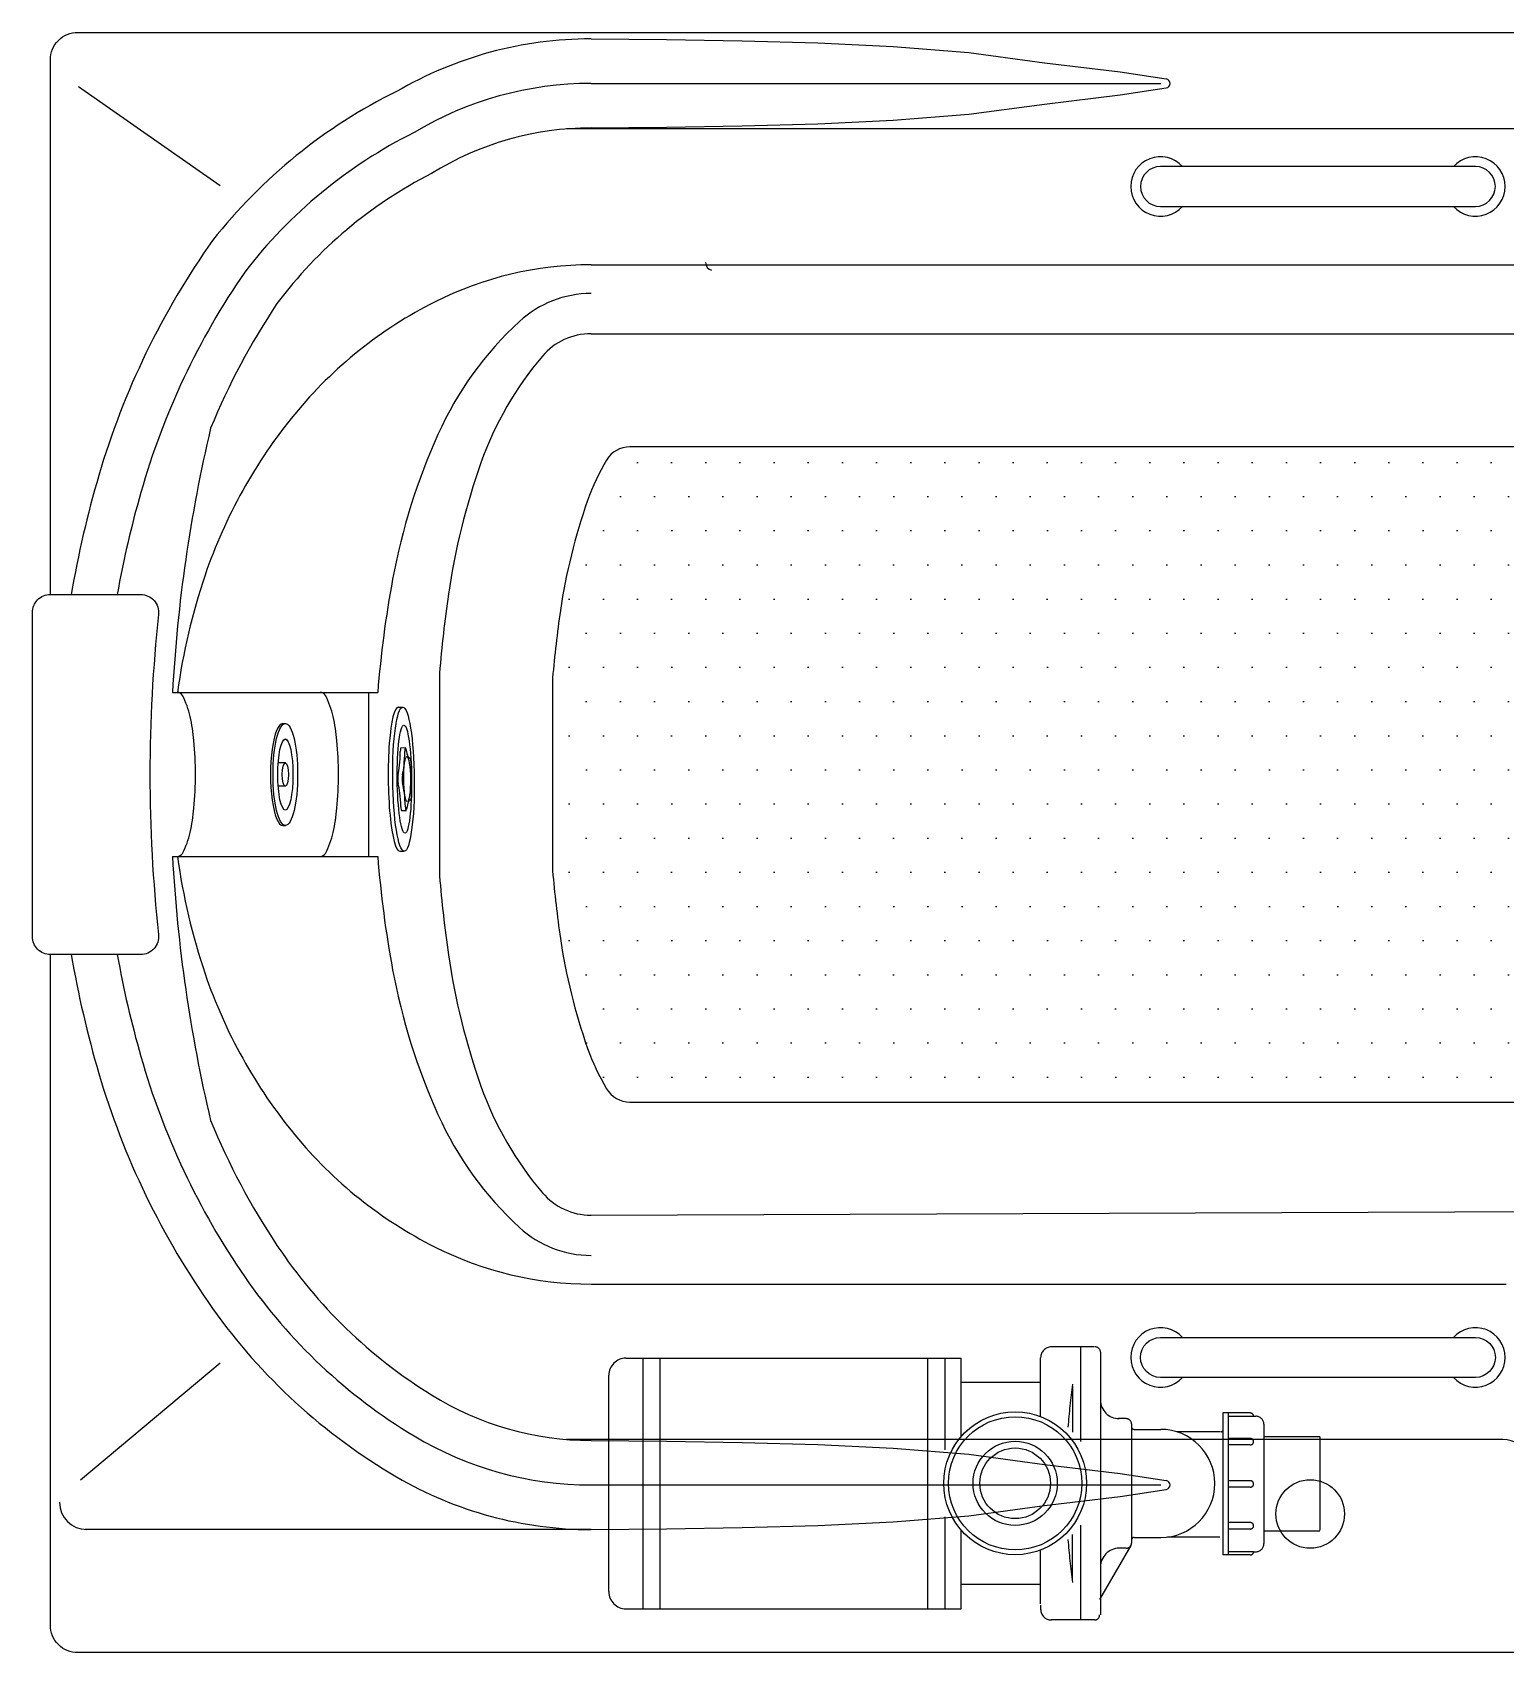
# Model space of a CAD drawing. Header units: millimetres. Extents: x -1255.86 to -1254.45, y 2265.17 to 2266.07.
# Drawn here: x -1255.861 to -1255.043, y 2265.171 to 2266.071 of the extents above; entities that cross this region are included whole.
import ezdxf

# ---------------------------------------------------------------- set-up
doc = ezdxf.new("R2010")
doc.units = ezdxf.units.MM
doc.header["$LTSCALE"] = 10
doc.linetypes.add('HIDDEN', pattern=[0.375, 0.25, -0.125])
for name, color, linetype in [('CONTOR05', 7, 'Continuous'), ('jacuzzi', 1, 'Continuous'), ('LCOTA02', 1, 'Continuous')]:
    doc.layers.add(name, color=color, linetype=linetype)

# ---------------------------------------------------------------- blocks, each defined once
blk = doc.blocks.new('A$C37FA7AEC')
at = {"layer": 'LCOTA02'}
for p, q in [((1.014, 4.714), (1.226, 4.714)), ((1.226, 2.901), (0.633, 2.901)), ((1.226, 1.813), (0.633, 1.813)), ((1.014, 0), (1.226, 0))]:
    blk.add_line(p, q, dxfattribs=at)
for centre, major_axis, ratio, start_param, end_param in [((1.014, 2.357), (0, 2.357), 0.431953, 6.283185, 9.424778), ((1.226, 2.357), (0, -0.544), 0.461888, -3.141592653589793, 3.141592653589793)]:
    blk.add_ellipse(centre, major_axis=major_axis, ratio=ratio, start_param=start_param, end_param=end_param, dxfattribs=at)
for major_axis, ratio in [((0, 2.357), 0.431953), ((0, 1.646), 0.381644)]:
    blk.add_ellipse((1.226, 2.357), major_axis=major_axis, ratio=ratio, dxfattribs=at)
blk = doc.blocks.new('A$C1E5B20B9')
at = {"layer": 'LCOTA02'}
for p, q in [((12, 80), (17, 80)), ((14.56, 57.49), (19.56, 57.49)), ((14.56, 22.51), (20.02, 22.51)), ((12, 0), (17, 0))]:
    blk.add_line(p, q, dxfattribs=at)
for centre, major_axis, start_param, end_param in [((12, 40), (0, 40), 0, 3.141593), ((8.17, 58.96), (0, 19), 3.648269, 4.519872), ((14.56, 54.81), (0, 2.68), 6.283185, 7.661464), ((13.17, 58.96), (0, 19), 3.648269, 4.519872), ((19.56, 54.81), (0, 2.68), 5.533225, 7.661464), ((23.99, 70.67), (0, 19), 2.391632, 3.263235), ((24.78, 49.15), (0, 2.68), 4.276588, 6.404827), ((30.68, 40), (0, 19), 1.134995, 2.006598), ((11.33, 40), (0, 2.68), 0.506677, 2.634916), ((8.17, 21.04), (0, 19), 4.904906, 5.776509), ((16.33, 40), (0, 2.68), 0.506677, 2.634916), ((13.17, 21.04), (0, 19), 4.904906, 5.776509), ((23.99, 9.33), (0, 19), 6.161543, 7.033146), ((24.78, 30.85), (0, 2.68), 3.019951, 5.14819), ((14.56, 25.19), (0, 2.68), 1.763314, 3.141593), ((19.56, 25.19), (0, 2.68), 1.763314, 3.891553)]:
    blk.add_ellipse(centre, major_axis=major_axis, ratio=0.3, start_param=start_param, end_param=end_param, dxfattribs=at)
for centre, major_axis, ratio in [((17, 40), (0, 40), 0.3), ((18, 40), (0, 30), 0.266667), ((21, 40), (0, 12.5), 0.3)]:
    blk.add_ellipse(centre, major_axis=major_axis, ratio=ratio, dxfattribs=at)
blk = doc.blocks.new('A$C00053991')
at = {"layer": 'CONTOR05', "xscale": 0.5, "zscale": 0.5}
blk.add_blockref('A$C1E5B20B9', (0, 0), dxfattribs=at)
blk = doc.blocks.new('A$C691B2982')
at = {"layer": 'CONTOR05', "xscale": 0.1, "yscale": 0.1, "zscale": 0.1}
blk.add_blockref('A$C00053991', (0, 0), dxfattribs=at)
blk = doc.blocks.new('A$C159910E5')
at = {"layer": 'CONTOR05', "rotation": 270}
blk.add_blockref('A$C691B2982', (0, 1.45), dxfattribs=at)

msp = doc.modelspace()

# ---------------------------------------------------------------- hatches: boundary and pattern name
at = {"layer": 'jacuzzi'}
h = msp.add_hatch(dxfattribs=at)
h.set_pattern_fill('DOTS', color=256, scale=0.303614, style=0)
h.set_pattern_definition([(0, (-1258.513948, 2260.120154), (0.00948795, 0.018975904), [0, -0.018975904])])
h.paths.add_polyline_path([(-1254.89085, 2265.48305, 0.244921), (-1254.8784, 2265.47656), (-1254.7205, 2265.47656, 0.414214), (-1254.70551, 2265.49155), (-1254.70551, 2265.82552, 0.414214), (-1254.7205, 2265.84051), (-1255.52942, 2265.84051, 0.264036), (-1255.54246, 2265.83311, 0.0497), (-1255.55297, 2265.81072, 0.048609), (-1255.56808, 2265.74959, 0.014977), (-1255.57242, 2265.71217), (-1255.57242, 2265.6049, 0.014977), (-1255.56808, 2265.56748, 0.048609), (-1255.55297, 2265.50635, 0.0497), (-1255.54246, 2265.48396, 0.264036), (-1255.52942, 2265.47656), (-1254.99453, 2265.47656, 0.244921), (-1254.98209, 2265.48305, -0.521102)])

# ---------------------------------------------------------------- linework, layer by layer
for p, q in [((-1255.75705, 2265.98556), (-1255.83577, 2266.04052)), ((-1255.55107, 2266.04239), (-1255.23442, 2266.04239)), ((-1254.7205, 2266.01709), (-1255.56463, 2266.01709)), ((-1255.55107, 2265.94165), (-1254.7205, 2265.94165)), ((-1255.55107, 2265.90336), (-1254.7205, 2265.90336)), ((-1254.7205, 2265.84051), (-1255.52942, 2265.84051)), ((-1255.63527, 2265.7148), (-1255.63527, 2265.60227)), ((-1255.57242, 2265.71217), (-1255.57242, 2265.6049)), ((-1255.78362, 2265.70408), (-1255.66957, 2265.70408)), ((-1255.67454, 2265.61299), (-1255.67454, 2265.70408)), ((-1255.78362, 2265.61299), (-1255.66957, 2265.61299)), ((-1255.52942, 2265.47656), (-1254.99453, 2265.47656)), ((-1255.55107, 2265.41371), (-1255.02255, 2265.41579)), ((-1255.55107, 2265.37542), (-1255.04265, 2265.37542)), ((-1255.75705, 2265.33151), (-1255.83476, 2265.26655)), ((-1255.04445, 2265.28914), (-1255.56463, 2265.28914)), ((-1255.55107, 2265.26384), (-1255.23442, 2265.26384)), ((-1255.55107, 2265.23908), (-1255.83224, 2265.23908))]:
    msp.add_line(p, q, dxfattribs=at)
at = {"layer": 'jacuzzi', "linetype": 'HIDDEN'}
for p, q in [((-1255.27847, 2265.34054), (-1255.29524, 2265.34054)), ((-1255.27847, 2265.34054), (-1255.29524, 2265.34054)), ((-1255.27133, 2265.34054), (-1255.27986, 2265.34054)), ((-1255.27908, 2265.34054), (-1255.27908, 2265.28806)), ((-1255.268, 2265.33768), (-1255.268, 2265.19171)), ((-1255.53167, 2265.3343), (-1255.34534, 2265.3343)), ((-1255.52214, 2265.19504), (-1255.52214, 2265.3343)), ((-1255.5126, 2265.19504), (-1255.5126, 2265.3343)), ((-1255.36391, 2265.19504), (-1255.36391, 2265.3343)), ((-1255.35437, 2265.28342), (-1255.35437, 2265.3343)), ((-1255.34534, 2265.29081), (-1255.34534, 2265.3343)), ((-1255.34534, 2265.32075), (-1255.34534, 2265.3343)), ((-1255.30125, 2265.33238), (-1255.30125, 2265.33453)), ((-1255.30125, 2265.33238), (-1255.30125, 2265.33453)), ((-1255.54121, 2265.20458), (-1255.54121, 2265.32476)), ((-1255.30125, 2265.32075), (-1255.34534, 2265.32075)), ((-1255.28356, 2265.31876), (-1255.28356, 2265.29317)), ((-1255.25364, 2265.30068), (-1255.25805, 2265.30068)), ((-1255.20009, 2265.30385), (-1255.20009, 2265.22495)), ((-1255.19712, 2265.30385), (-1255.19712, 2265.22495)), ((-1255.19712, 2265.30205), (-1255.18172, 2265.30205)), ((-1255.25078, 2265.29782), (-1255.25078, 2265.23157)), ((-1255.24933, 2265.29474), (-1255.23454, 2265.29474)), ((-1255.20166, 2265.29329), (-1255.22531, 2265.29329)), ((-1255.20081, 2265.29338), (-1255.20132, 2265.29338)), ((-1255.17722, 2265.2976), (-1255.17722, 2265.23129)), ((-1255.17722, 2265.29755), (-1255.17722, 2265.23125)), ((-1255.1462, 2265.29062), (-1255.17722, 2265.29062)), ((-1255.1462, 2265.29057), (-1255.17722, 2265.29057)), ((-1255.1462, 2265.29062), (-1255.1462, 2265.24241)), ((-1255.1462, 2265.29057), (-1255.1462, 2265.23868)), ((-1255.35437, 2265.19504), (-1255.35437, 2265.2461)), ((-1255.1462, 2265.24609), (-1255.1462, 2265.24241)), ((-1255.34534, 2265.19504), (-1255.34534, 2265.23871)), ((-1255.27908, 2265.24146), (-1255.27908, 2265.18884)), ((-1255.1462, 2265.23818), (-1255.17722, 2265.23818)), ((-1255.1462, 2265.24241), (-1255.1462, 2265.23872)), ((-1255.34534, 2265.19708), (-1255.34534, 2265.2328)), ((-1255.34534, 2265.19504), (-1255.34534, 2265.2328)), ((-1255.34534, 2265.19708), (-1255.34534, 2265.2328)), ((-1255.28356, 2265.21076), (-1255.28356, 2265.23635)), ((-1255.25116, 2265.23014), (-1255.26847, 2265.20016)), ((-1255.25364, 2265.22871), (-1255.25758, 2265.22871)), ((-1255.24933, 2265.23464), (-1255.23454, 2265.23464)), ((-1255.20166, 2265.23488), (-1255.2308, 2265.23488)), ((-1255.18294, 2265.22675), (-1255.19712, 2265.22675)), ((-1255.18294, 2265.22679), (-1255.18172, 2265.22679)), ((-1255.18294, 2265.22675), (-1255.18172, 2265.22675)), ((-1255.34534, 2265.2088), (-1255.30125, 2265.2088)), ((-1255.53167, 2265.19504), (-1255.34534, 2265.19504)), ((-1255.30125, 2265.19701), (-1255.30125, 2265.19485)), ((-1255.30125, 2265.19701), (-1255.30125, 2265.19485)), ((-1255.27133, 2265.18884), (-1255.29539, 2265.18884))]:
    msp.add_line(p, q, dxfattribs=at)
at = {"layer": 'jacuzzi', "color": 3}
msp.add_lwpolyline([(-1255.85147, 2265.75847), (-1255.85147, 2266.05555, -0.414214), (-1255.83629, 2266.07073), (-1254.46665, 2266.07073, -0.414214), (-1254.45147, 2266.05555), (-1254.45147, 2265.18591, -0.414214), (-1254.46665, 2265.17073), (-1255.83629, 2265.17073, -0.414214), (-1255.85147, 2265.18591), (-1255.85147, 2265.55847)], format="xyb", dxfattribs=at)
at = {"layer": 'jacuzzi'}
for points in [[(-1255.55107, 2266.06714, 0.132972), (-1255.65912, 2266.03789, 0.112479), (-1255.76134, 2265.95513, 0.082957), (-1255.82454, 2265.82467, 0.028835), (-1255.8399, 2265.75847, 0.028835)], [(-1255.55107, 2266.04239, 0.136109), (-1255.64943, 2266.01511, 0.113246), (-1255.74345, 2265.93763, 0.081526), (-1255.8012, 2265.8152, 0.025524), (-1255.81431, 2265.75847, 0.025524)], [(-1255.55107, 2266.01764, 0.139831), (-1255.63975, 2265.99234, 0.114061), (-1255.72556, 2265.92013, 0.049631), (-1255.76244, 2265.85082)], [(-1255.55107, 2265.94165, 0.117203), (-1255.63776, 2265.92105, 0.104375), (-1255.71567, 2265.85873, 0.090214), (-1255.76551, 2265.76924, 0.048846), (-1255.78081, 2265.70408)], [(-1255.55107, 2265.92569, 0.188149), (-1255.59085, 2265.91018, 0.101334), (-1255.6361, 2265.84745, 0.059725), (-1255.6613, 2265.76704, 0.026837), (-1255.66957, 2265.70408)], [(-1255.55107, 2265.90336, 0.219593), (-1255.57808, 2265.89089, 0.0919), (-1255.61223, 2265.83165, 0.048609), (-1255.63027, 2265.75869, 0.015971), (-1255.63527, 2265.7148)], [(-1255.54246, 2265.83311, 0.0497), (-1255.55297, 2265.81072, 0.048609), (-1255.56808, 2265.74959, 0.014977), (-1255.57242, 2265.71217)], [(-1255.78092, 2265.61299, 0.276936), (-1255.77811, 2265.61468, 0.068261), (-1255.77381, 2265.62633, 0.031566), (-1255.77172, 2265.63976, 0.022827), (-1255.77086, 2265.65853, 0.022827), (-1255.77172, 2265.67731, 0.031566), (-1255.77381, 2265.69074, 0.068261), (-1255.77811, 2265.70239, 0.276936), (-1255.78092, 2265.70408)], [(-1255.70148, 2265.61299, 0.276936), (-1255.69866, 2265.61468, 0.068261), (-1255.69436, 2265.62633, 0.031566), (-1255.69227, 2265.63976, 0.022827), (-1255.69141, 2265.65853, 0.022827), (-1255.69227, 2265.67731, 0.031566), (-1255.69436, 2265.69074, 0.068261), (-1255.69866, 2265.70239, 0.276936), (-1255.70148, 2265.70408)], [(-1255.78081, 2265.61299, 0.048846), (-1255.76551, 2265.54783, 0.090214), (-1255.71567, 2265.45834, 0.104375), (-1255.63776, 2265.39602, 0.117203), (-1255.55107, 2265.37542)], [(-1255.66957, 2265.61299, 0.026837), (-1255.6613, 2265.55003, 0.059725), (-1255.6361, 2265.46962, 0.101334), (-1255.59085, 2265.40689, 0.188149), (-1255.55107, 2265.39138)], [(-1255.63527, 2265.60227, 0.015971), (-1255.63027, 2265.55838, 0.048609), (-1255.61223, 2265.48542, 0.0919), (-1255.57808, 2265.42618, 0.219593), (-1255.55107, 2265.41371)], [(-1255.57242, 2265.6049, 0.014977), (-1255.56808, 2265.56748, 0.048609), (-1255.55297, 2265.50635, 0.0497), (-1255.54246, 2265.48396)], [(-1255.83988, 2265.55847, 0.028781), (-1255.82454, 2265.4924, 0.082957), (-1255.76134, 2265.36194, 0.106733), (-1255.65912, 2265.26834, 0.132972), (-1255.55107, 2265.23908)], [(-1255.81429, 2265.55847, 0.025468), (-1255.8012, 2265.50187, 0.081526), (-1255.74345, 2265.37944, 0.106953), (-1255.64943, 2265.29112, 0.136109), (-1255.55107, 2265.26384)], [(-1255.76244, 2265.46625, 0.049631), (-1255.72556, 2265.39694, 0.107116), (-1255.63975, 2265.31388, 0.139831), (-1255.55107, 2265.28859)]]:
    msp.add_lwpolyline(points, format="xyb", dxfattribs=at)
for points in [[(-1255.55107, 2266.06714), (-1255.50908, 2266.06671), (-1255.46709, 2266.066), (-1255.42509, 2266.06485), (-1255.3831, 2266.06283), (-1255.3411, 2266.05949), (-1255.29911, 2266.05385), (-1255.25711, 2266.0488), (-1255.23151, 2266.04489)], [(-1255.55107, 2266.01764), (-1255.50908, 2266.01807), (-1255.46709, 2266.01878), (-1255.42509, 2266.01993), (-1255.3831, 2266.02195), (-1255.3411, 2266.02529), (-1255.29911, 2266.03093), (-1255.25711, 2266.03598), (-1255.23151, 2266.03989)], [(-1255.55107, 2265.28859), (-1255.50908, 2265.28816), (-1255.46709, 2265.28745), (-1255.42509, 2265.2863), (-1255.3831, 2265.28428), (-1255.3411, 2265.28094), (-1255.29911, 2265.2753), (-1255.25711, 2265.27025), (-1255.23151, 2265.26634)], [(-1255.55107, 2265.23908), (-1255.50908, 2265.23952), (-1255.46709, 2265.24022), (-1255.42509, 2265.24137), (-1255.3831, 2265.2434), (-1255.3411, 2265.24674), (-1255.29911, 2265.25237), (-1255.25711, 2265.25743), (-1255.23151, 2265.26133)]]:
    msp.add_lwpolyline(points, dxfattribs=at)
for points in [[(-1255.23466, 2265.97404), (-1255.05966, 2265.97404, 1), (-1255.05966, 2265.99624), (-1255.23466, 2265.99624, 1)], [(-1255.23466, 2265.34579), (-1255.05966, 2265.34579, -1), (-1255.05966, 2265.32359), (-1255.23466, 2265.32359, -1)]]:
    msp.add_lwpolyline(points, format="xyb", close=True, dxfattribs=at)
at = {"layer": 'jacuzzi', "color": 3}
msp.add_lwpolyline([(-1255.85147, 2265.55847, -0.414214), (-1255.86147, 2265.56847), (-1255.86147, 2265.74847, -0.414214), (-1255.85147, 2265.75847), (-1255.80131, 2265.75847, -0.446078), (-1255.79137, 2265.7474, 0.053829), (-1255.79137, 2265.56955, -0.446078), (-1255.80131, 2265.55847)], format="xyb", close=True, dxfattribs=at)
at = {"layer": 'jacuzzi', "linetype": 'HIDDEN'}
for points in [[(-1255.30125, 2265.30184), (-1255.30125, 2265.32572), (-1255.30125, 2265.33238)], [(-1255.30125, 2265.32075), (-1255.30125, 2265.32572), (-1255.30125, 2265.33238)], [(-1255.18474, 2265.30385), (-1255.20009, 2265.30385)], [(-1255.18474, 2265.2897), (-1255.19712, 2265.2897)], [(-1255.18474, 2265.2861), (-1255.19712, 2265.2861)], [(-1255.18474, 2265.2662), (-1255.19712, 2265.2662)], [(-1255.18474, 2265.2626), (-1255.19712, 2265.2626)], [(-1255.18474, 2265.24296), (-1255.19712, 2265.24296)], [(-1255.18474, 2265.23936), (-1255.19712, 2265.23936)], [(-1255.30125, 2265.19774), (-1255.30125, 2265.22768)], [(-1255.18474, 2265.22495), (-1255.20009, 2265.22495)]]:
    msp.add_lwpolyline(points, dxfattribs=at)
for radius in [0.03969, 0.037, 0.0234, 0.01963]:
    msp.add_circle((-1255.3154, 2265.26476), radius, dxfattribs=at)
at = {"layer": 'jacuzzi'}
msp.add_circle((-1255.15147, 2265.24773), 0.01905, dxfattribs=at)
for centre, radius, start, end in [((-1255.23189, 2266.04239), 0.00253, 278.67704, 81.32296), ((-1255.23466, 2265.98514), 0.01653, 42.19088, 317.80912), ((-1255.05966, 2265.98514), 0.01653, 222.19088, 137.80912), ((-1255.48299, 2265.94308), 0.00451, 183.26251, 256.53666), ((-1254.94906, 2265.65853), 0.8358, 166.69905, 176.87645), ((-1255.52942, 2265.82533), 0.01518, 90, 149.16247), ((-1254.94906, 2265.65853), 0.8358, 183.12355, 193.30095), ((-1255.52942, 2265.49174), 0.01518, 210.83753, 270), ((-1255.23466, 2265.33469), 0.01653, 42.19088, 317.80912), ((-1255.05966, 2265.33469), 0.01653, 222.19088, 137.80912), ((-1255.04445, 2265.27396), 0.01518, 19.24821, 90), ((-1255.23189, 2265.26384), 0.00253, 278.67704, 81.32296), ((-1255.83123, 2265.25426), 0.01518, 180, 270)]:
    msp.add_arc(centre, radius, start, end, dxfattribs=at)
at = {"layer": 'jacuzzi', "linetype": 'HIDDEN'}
for centre, radius, start, end in [((-1255.29524, 2265.33453), 0.00601, 90, 180), ((-1255.29524, 2265.33453), 0.00601, 90, 180), ((-1255.27086, 2265.33768), 0.00286, 0, 90), ((-1255.53167, 2265.32476), 0.00954, 90, 180), ((-1254.86932, 2265.26431), 0.41794, 172.3703, 175.66362), ((-1255.25758, 2265.3111), 0.01042, 180, 270), ((-1255.25364, 2265.29782), 0.00286, 0, 90), ((-1255.18474, 2265.30205), 0.0018, 0, 90), ((-1255.18172, 2265.29755), 0.0045, 0, 90), ((-1255.24933, 2265.2962), 0.00145, 180, 270), ((-1255.23454, 2265.26469), 0.03005, 270, 90), ((-1255.20081, 2265.29412), 0.000743, 270, 345.14175), ((-1255.18474, 2265.2879), 0.0018, 270, 90), ((-1255.18474, 2265.2644), 0.0018, 270, 90), ((-1255.18474, 2265.24116), 0.0018, 270, 90), ((-1254.86932, 2265.26521), 0.41794, 184.33638, 187.6297), ((-1255.25758, 2265.21828), 0.01042, 90, 180), ((-1255.25364, 2265.23157), 0.00286, 270, 0), ((-1255.24933, 2265.23319), 0.00145, 90, 180), ((-1255.18172, 2265.23125), 0.0045, 270, 0), ((-1255.18474, 2265.22675), 0.0018, 270, 0), ((-1255.53167, 2265.20458), 0.00954, 180, 270), ((-1255.29524, 2265.19485), 0.00601, 180, 270), ((-1255.29524, 2265.19485), 0.00601, 180, 270), ((-1255.27133, 2265.19171), 0.00286, 270, 0)]:
    msp.add_arc(centre, radius, start, end, dxfattribs=at)

# ---------------------------------------------------------------- block references
at = {"layer": 'jacuzzi'}
for name, p, xscale, yscale, zscale, rotation in [('A$C159910E5', (-1255.64886, 2265.61598), 0.01000000000013958, 0.01000000000007787, 0.01000000000006687, 90.58188865238256), ('A$C37FA7AEC', (-1255.72916, 2265.63019), 0.006720000000063919, 0.01200000000017099, 0.006719999999999931, 359.9999999999999)]:
    msp.add_blockref(name, p, dxfattribs=dict(at, xscale=xscale, yscale=yscale, zscale=zscale, rotation=rotation))

doc.saveas('drawing.dxf')
